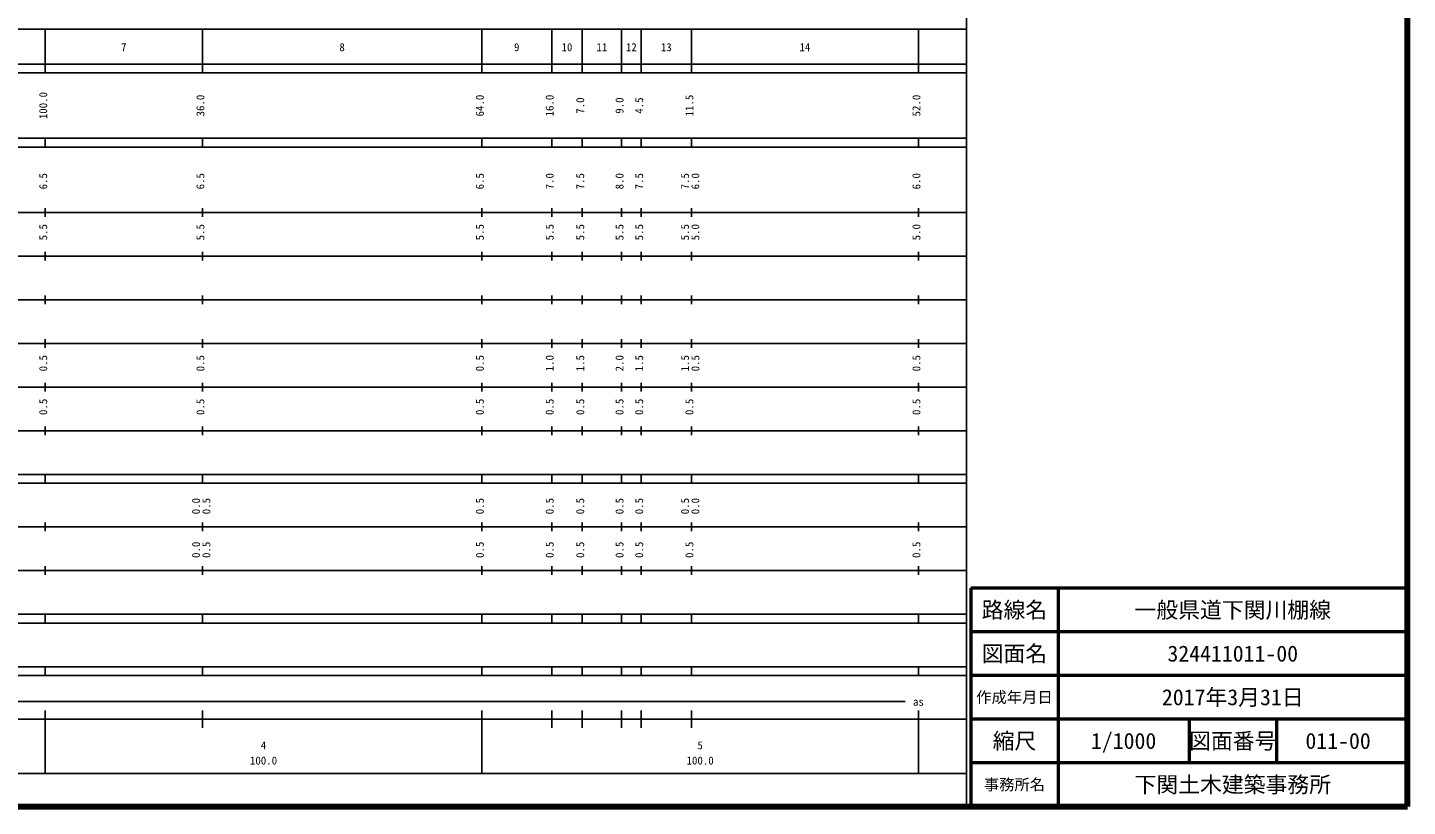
# Model space of a CAD drawing. Units: millimetres on the paper, enlarged 1000 times. Extents: x 40000 to 680000, y 20000 to 380000.
# Drawn here: x 363963 to 680000, y 20000 to 198357 of the extents above; entities that cross this region are included whole.
import ezdxf
from ezdxf.enums import TextEntityAlignment as Align

# ---------------------------------------------------------------- set-up
doc = ezdxf.new("R2010")
doc.units = ezdxf.units.MM
doc.header["$LTSCALE"] = 1000
for name, color, linetype, lineweight in [('M-TTL', 2, 'Continuous', 140), ('M-TTL-BAND', 7, 'Continuous', 25), ('M-TTL-FRAM', 2, 'Continuous', 50), ('M-TTL-LINE', 7, 'Continuous', 50)]:
    doc.layers.add(name, color=color, linetype=linetype, lineweight=lineweight)
doc.layers.add('M-TTL-TXT', color=7, linetype='Continuous')
doc.styles.add('ＭＳ ゴシック', font='')
doc.styles.get('ＭＳ ゴシック').set_extended_font_data('MS Gothic')

msp = doc.modelspace()

# ---------------------------------------------------------------- linework, layer by layer
at = {"layer": 'M-TTL'}
for p, q in [((680000, 20000), (680000, 380000)), ((40000, 20000), (680000, 20000))]:
    msp.add_line(p, q, dxfattribs=at)
at = {"layer": 'M-TTL-BAND'}
for p, q in [((579000, 20000), (579000, 370000)), ((68000, 198000), (579000, 198000)), ((368000, 188000), (368000, 198000)), ((404000, 188000), (404000, 198000)), ((468000, 188000), (468000, 198000)), ((484000, 188000), (484000, 198000)), ((491000, 188000), (491000, 198000)), ((500000, 188000), (500000, 198000)), ((504500, 188000), (504500, 198000)), ((516000, 188000), (516000, 198000)), ((568000, 188000), (568000, 198000)), ((40000, 190000), (579000, 190000)), ((40000, 188000), (579000, 188000)), ((40000, 173000), (579000, 173000)), ((40000, 171000), (579000, 171000)), ((368000, 171000), (368000, 173000)), ((404000, 171000), (404000, 173000)), ((468000, 171000), (468000, 173000)), ((484000, 171000), (484000, 173000)), ((491000, 171000), (491000, 173000)), ((500000, 171000), (500000, 173000)), ((504500, 171000), (504500, 173000)), ((516000, 171000), (516000, 173000)), ((568000, 171000), (568000, 173000)), ((40000, 156000), (579000, 156000)), ((368000, 155000), (368000, 157000)), ((404000, 155000), (404000, 157000)), ((468000, 155000), (468000, 157000)), ((484000, 155000), (484000, 157000)), ((491000, 155000), (491000, 157000)), ((500000, 155000), (500000, 157000)), ((504500, 155000), (504500, 157000)), ((516000, 155000), (516000, 157000)), ((568000, 155000), (568000, 157000)), ((46000, 146000), (579000, 146000)), ((368000, 145000), (368000, 147000)), ((404000, 145000), (404000, 147000)), ((468000, 145000), (468000, 147000)), ((484000, 145000), (484000, 147000)), ((491000, 145000), (491000, 147000)), ((500000, 145000), (500000, 147000)), ((504500, 145000), (504500, 147000)), ((516000, 145000), (516000, 147000)), ((568000, 145000), (568000, 147000)), ((52000, 136000), (579000, 136000)), ((368000, 135000), (368000, 137000)), ((404000, 135000), (404000, 137000)), ((468000, 135000), (468000, 137000)), ((484000, 135000), (484000, 137000)), ((491000, 135000), (491000, 137000)), ((500000, 135000), (500000, 137000)), ((504500, 135000), (504500, 137000)), ((516000, 135000), (516000, 137000)), ((568000, 135000), (568000, 137000)), ((368000, 125000), (368000, 127000)), ((404000, 125000), (404000, 127000)), ((468000, 125000), (468000, 127000)), ((484000, 125000), (484000, 127000)), ((491000, 125000), (491000, 127000)), ((500000, 125000), (500000, 127000)), ((504500, 125000), (504500, 127000)), ((516000, 125000), (516000, 127000)), ((568000, 125000), (568000, 127000)), ((46000, 126000), (579000, 126000)), ((368000, 115000), (368000, 117000)), ((404000, 115000), (404000, 117000)), ((468000, 115000), (468000, 117000)), ((484000, 115000), (484000, 117000)), ((491000, 115000), (491000, 117000)), ((500000, 115000), (500000, 117000)), ((504500, 115000), (504500, 117000)), ((516000, 115000), (516000, 117000)), ((568000, 115000), (568000, 117000)), ((52000, 116000), (579000, 116000)), ((46000, 106000), (579000, 106000)), ((368000, 105000), (368000, 107000)), ((404000, 105000), (404000, 107000)), ((468000, 105000), (468000, 107000)), ((484000, 105000), (484000, 107000)), ((491000, 105000), (491000, 107000)), ((500000, 105000), (500000, 107000)), ((504500, 105000), (504500, 107000)), ((516000, 105000), (516000, 107000)), ((568000, 105000), (568000, 107000)), ((40000, 96000), (579000, 96000)), ((368000, 94000), (368000, 96000)), ((404000, 94000), (404000, 96000)), ((468000, 94000), (468000, 96000)), ((484000, 94000), (484000, 96000)), ((491000, 94000), (491000, 96000)), ((500000, 94000), (500000, 96000)), ((504500, 94000), (504500, 96000)), ((516000, 94000), (516000, 96000)), ((568000, 94000), (568000, 96000)), ((40000, 94000), (579000, 94000)), ((49000, 84000), (579000, 84000)), ((368000, 83000), (368000, 85000)), ((404000, 83000), (404000, 85000)), ((468000, 83000), (468000, 85000)), ((484000, 83000), (484000, 85000)), ((491000, 83000), (491000, 85000)), ((500000, 83000), (500000, 85000)), ((504500, 83000), (504500, 85000)), ((516000, 83000), (516000, 85000)), ((568000, 83000), (568000, 85000)), ((40000, 74000), (579000, 74000)), ((368000, 73000), (368000, 75000)), ((404000, 73000), (404000, 75000)), ((468000, 73000), (468000, 75000)), ((484000, 73000), (484000, 75000)), ((491000, 73000), (491000, 75000)), ((500000, 73000), (500000, 75000)), ((504500, 73000), (504500, 75000)), ((516000, 73000), (516000, 75000)), ((568000, 73000), (568000, 75000)), ((40000, 64000), (579000, 64000)), ((368000, 62000), (368000, 64000)), ((404000, 62000), (404000, 64000)), ((468000, 62000), (468000, 64000)), ((484000, 62000), (484000, 64000)), ((491000, 62000), (491000, 64000)), ((500000, 62000), (500000, 64000)), ((504500, 62000), (504500, 64000)), ((516000, 62000), (516000, 64000)), ((568000, 62000), (568000, 64000)), ((40000, 62000), (579000, 62000)), ((40000, 52000), (579000, 52000)), ((368000, 50000), (368000, 52000)), ((404000, 50000), (404000, 52000)), ((468000, 50000), (468000, 52000)), ((484000, 50000), (484000, 52000)), ((491000, 50000), (491000, 52000)), ((500000, 50000), (500000, 52000)), ((504500, 50000), (504500, 52000)), ((516000, 50000), (516000, 52000)), ((568000, 50000), (568000, 52000)), ((40000, 50000), (579000, 50000)), ((71000, 44000), (565000, 44000)), ((368000, 27500), (368000, 42000)), ((404000, 38000), (404000, 42000)), ((468000, 27500), (468000, 42000)), ((484000, 38000), (484000, 42000)), ((491000, 38000), (491000, 42000)), ((500000, 38000), (500000, 42000)), ((504500, 38000), (504500, 42000)), ((516000, 38000), (516000, 42000)), ((568000, 27500), (568000, 42000)), ((40000, 40000), (579000, 40000)), ((68000, 27500), (579000, 27500))]:
    msp.add_line(p, q, dxfattribs=at)
at = {"layer": 'M-TTL-FRAM'}
for p, q in [((680000, 70000), (580000, 70000)), ((580000, 70000), (580000, 20000))]:
    msp.add_line(p, q, dxfattribs=at)
at = {"layer": 'M-TTL-LINE'}
for p, q in [((600000, 70000), (600000, 20000)), ((680000, 60000), (580000, 60000)), ((680000, 50000), (580000, 50000)), ((680000, 40000), (580000, 40000)), ((630000, 40000), (630000, 30000)), ((650000, 40000), (650000, 30000)), ((680000, 30000), (580000, 30000))]:
    msp.add_line(p, q, dxfattribs=at)

# ---------------------------------------------------------------- texts
at = {"layer": 'M-TTL-BAND', "style": 'ＭＳ ゴシック'}
for s, p in [('7', (386000, 192405)), ('8', (436000, 192405)), ('9', (476000, 192405)), ('10', (487500, 192405)), ('11', (495500, 192405)), ('12', (502250, 192405)), ('13', (510250, 192405)), ('14', (542000, 192405)), ('as', (568000, 42500)), ('4', (418000, 32523)), ('5', (518000, 32523)), ('100.0', (418000, 29033)), ('100.0', (518000, 29033))]:
    msp.add_text(s, height=1833, dxfattribs=at).set_placement(p, align=Align.BOTTOM_CENTER)
for s, p in [('100.0', (369000, 180500)), ('36.0', (405000, 180500)), ('64.0', (469000, 180500)), ('16.0', (485000, 180500)), ('7.0', (492000, 180500)), ('9.0', (501000, 180500)), ('4.5', (505500, 180500)), ('11.5', (517000, 180500)), ('52.0', (569000, 180500)), ('6.5', (369000, 163174)), ('6.5', (405000, 163174)), ('6.5', (469000, 163174)), ('7.0', (485000, 163174)), ('7.5', (492000, 163174)), ('8.0', (501000, 163174)), ('7.5', (505500, 163174)), ('7.5', (516000, 163174)), ('6.0', (518370, 163174)), ('6.0', (569000, 163174)), ('5.5', (369000, 151500)), ('5.5', (405000, 151500)), ('5.5', (469000, 151500)), ('5.5', (485000, 151500)), ('5.5', (492000, 151500)), ('5.5', (501000, 151500)), ('5.5', (505500, 151500)), ('5.5', (516000, 151500)), ('5.0', (518370, 151500)), ('5.0', (569000, 151500)), ('0.5', (369000, 121500)), ('0.5', (405000, 121500)), ('0.5', (469000, 121500)), ('1.0', (485000, 121500)), ('1.5', (492000, 121500)), ('2.0', (501000, 121500)), ('1.5', (505500, 121500)), ('1.5', (516000, 121500)), ('0.5', (518370, 121500)), ('0.5', (569000, 121500)), ('0.5', (369000, 111500)), ('0.5', (405000, 111500)), ('0.5', (469000, 111500)), ('0.5', (485000, 111500)), ('0.5', (492000, 111500)), ('0.5', (501000, 111500)), ('0.5', (505500, 111500)), ('0.5', (517000, 111500)), ('0.5', (569000, 111500)), ('0.0', (404000, 88764)), ('0.5', (406370, 88764)), ('0.5', (469000, 88764)), ('0.5', (485000, 88764)), ('0.5', (492000, 88764)), ('0.5', (501000, 88764)), ('0.5', (505500, 88764)), ('0.5', (516000, 88764)), ('0.0', (518370, 88764)), ('0.0', (404000, 78764)), ('0.5', (406370, 78764)), ('0.5', (469000, 78764)), ('0.5', (485000, 78764)), ('0.5', (492000, 78764)), ('0.5', (501000, 78764)), ('0.5', (505500, 78764)), ('0.5', (517000, 78764)), ('0.5', (569000, 78764))]:
    msp.add_text(s, height=1833, rotation=90, dxfattribs=at).set_placement(p, align=Align.BOTTOM_CENTER)
at = {"layer": 'M-TTL-TXT', "style": 'ＭＳ ゴシック'}
for s, height, p in [('路線名', 3666, (590000, 65000)), ('路線名', 3666, (590000, 65000)), ('一般県道下関川棚線', 3666, (640000, 65000)), ('図面名', 3666, (590000, 55000)), ('図面名', 3666, (590000, 55000)), ('324411011-00', 3666, (640000, 55000)), ('作成年月日', 2566, (590000, 45000)), ('作成年月日', 2566, (590000, 45000)), ('2017年3月31日', 3666, (640000, 45000)), ('縮尺', 3666, (590000, 35000)), ('縮尺', 3666, (590000, 35000)), ('1/1000', 3666, (615000, 35000)), ('図面番号', 3666, (640000, 35000)), ('図面番号', 3666, (640000, 35000)), ('011-00', 3666, (664125, 35000)), ('事務所名', 2566, (590000, 25000)), ('事務所名', 2566, (590000, 25000)), ('下関土木建築事務所', 3666, (640000, 25000))]:
    msp.add_text(s, height=height, dxfattribs=at).set_placement(p, align=Align.MIDDLE_CENTER)

doc.saveas('drawing.dxf')
